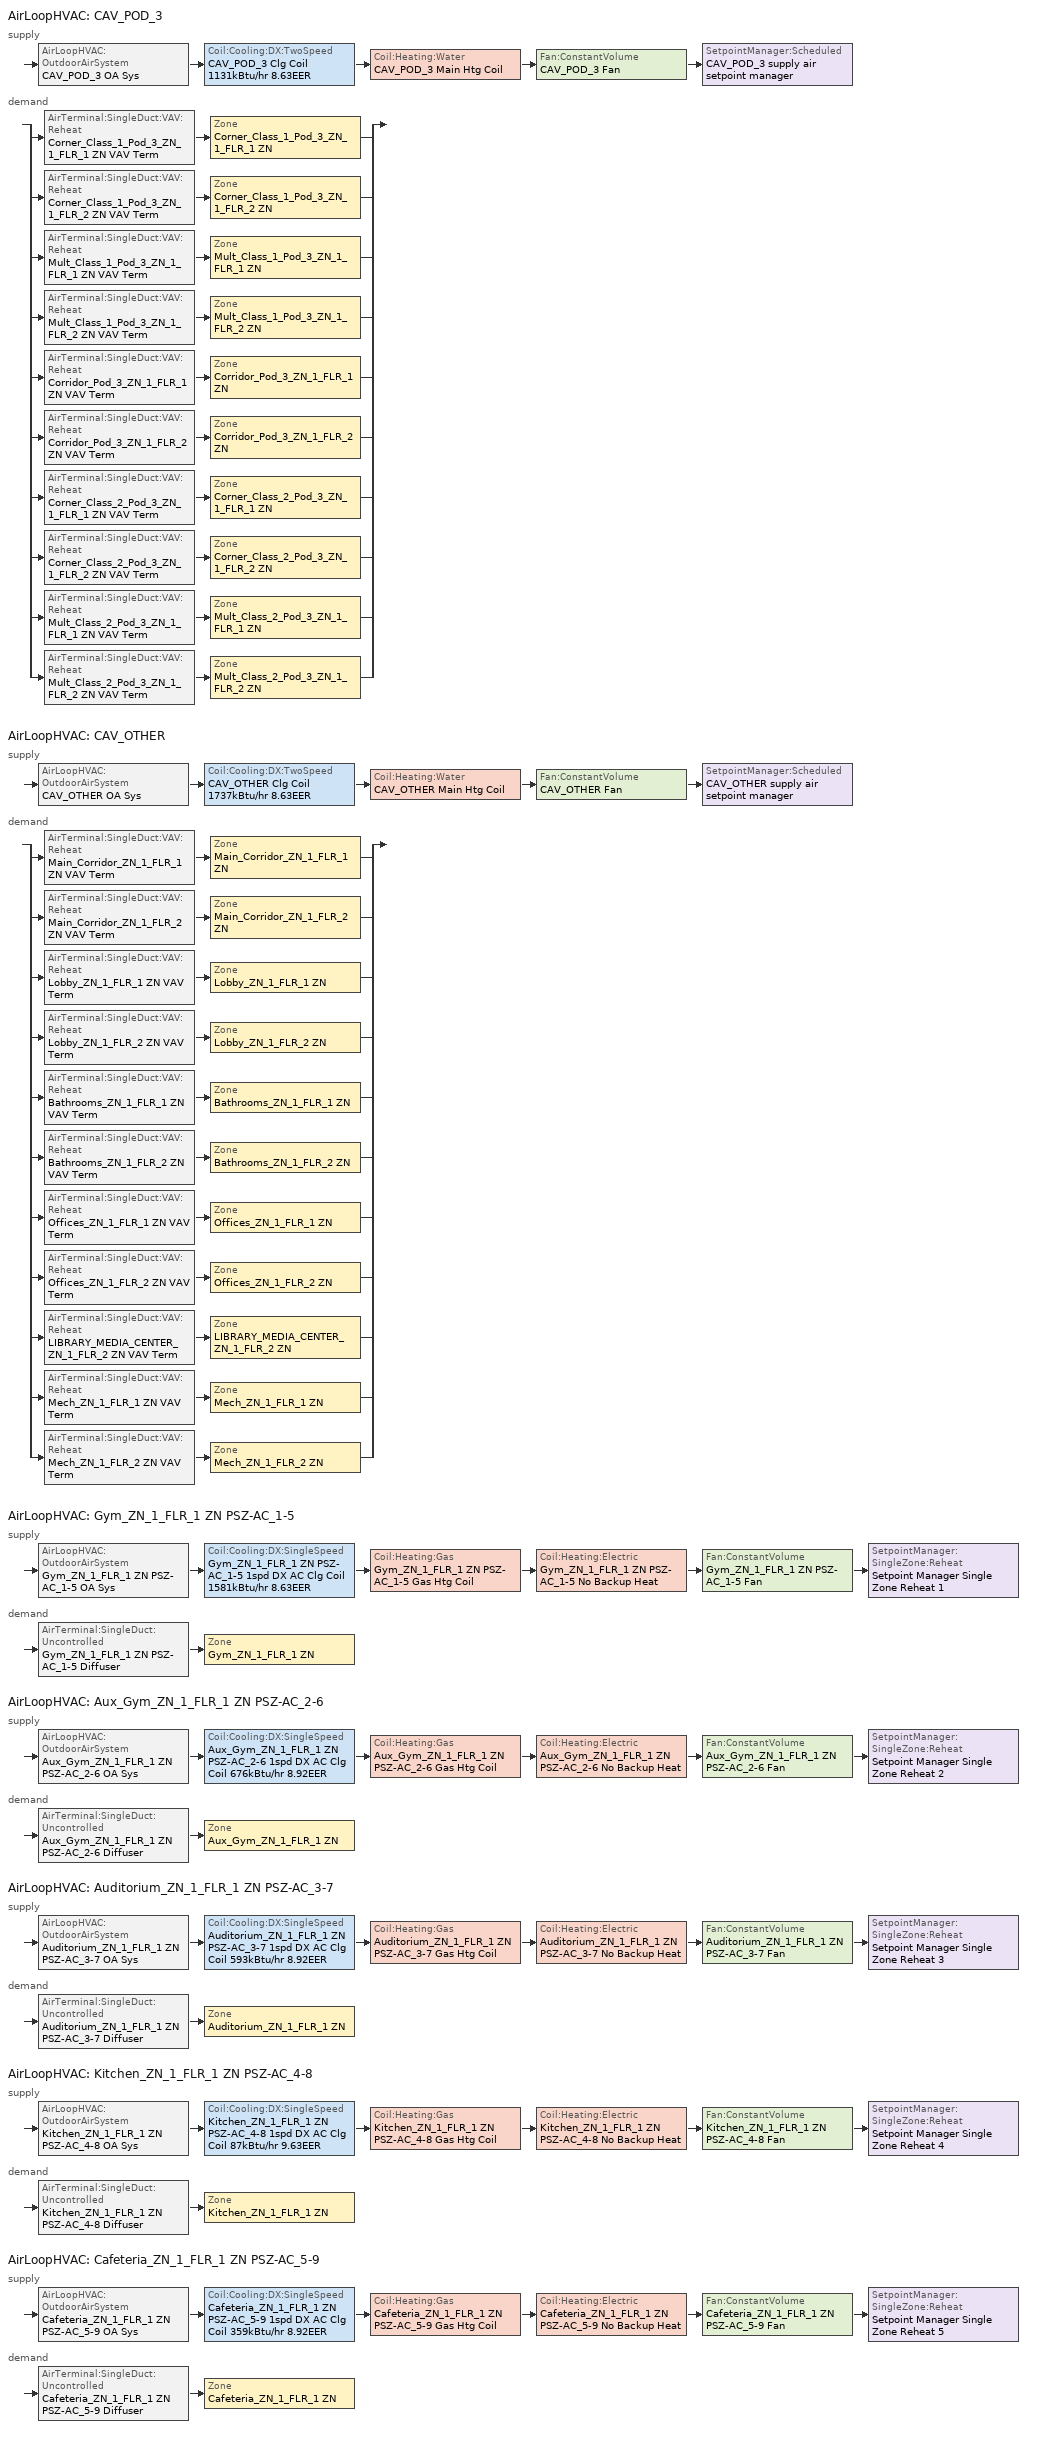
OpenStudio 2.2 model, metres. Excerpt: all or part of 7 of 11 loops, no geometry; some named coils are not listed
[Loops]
AirLoopHVAC 'CAV_POD_3'
 supply: AirLoopHVAC:OutdoorAirSystem 'CAV_POD_3 OA Sys' > Coil:Cooling:DX:TwoSpeed 'CAV_POD_3 Clg Coil 1131kBtu/hr 8.63EER' > Coil:Heating:Water 'CAV_POD_3 Main Htg Coil' > Fan:ConstantVolume 'CAV_POD_3 Fan' > SetpointManager:Scheduled 'CAV_POD_3 supply air setpoint manager'
 demand: split
  | AirTerminal:SingleDuct:VAV:Reheat 'Corner_Class_1_Pod_3_ZN_1_FLR_1 ZN VAV Term' > Zone 'Corner_Class_1_Pod_3_ZN_1_FLR_1 ZN'
  | AirTerminal:SingleDuct:VAV:Reheat 'Corner_Class_1_Pod_3_ZN_1_FLR_2 ZN VAV Term' > Zone 'Corner_Class_1_Pod_3_ZN_1_FLR_2 ZN'
  | AirTerminal:SingleDuct:VAV:Reheat 'Mult_Class_1_Pod_3_ZN_1_FLR_1 ZN VAV Term' > Zone 'Mult_Class_1_Pod_3_ZN_1_FLR_1 ZN'
  | AirTerminal:SingleDuct:VAV:Reheat 'Mult_Class_1_Pod_3_ZN_1_FLR_2 ZN VAV Term' > Zone 'Mult_Class_1_Pod_3_ZN_1_FLR_2 ZN'
  | AirTerminal:SingleDuct:VAV:Reheat 'Corridor_Pod_3_ZN_1_FLR_1 ZN VAV Term' > Zone 'Corridor_Pod_3_ZN_1_FLR_1 ZN'
  | AirTerminal:SingleDuct:VAV:Reheat 'Corridor_Pod_3_ZN_1_FLR_2 ZN VAV Term' > Zone 'Corridor_Pod_3_ZN_1_FLR_2 ZN'
  | AirTerminal:SingleDuct:VAV:Reheat 'Corner_Class_2_Pod_3_ZN_1_FLR_1 ZN VAV Term' > Zone 'Corner_Class_2_Pod_3_ZN_1_FLR_1 ZN'
  | AirTerminal:SingleDuct:VAV:Reheat 'Corner_Class_2_Pod_3_ZN_1_FLR_2 ZN VAV Term' > Zone 'Corner_Class_2_Pod_3_ZN_1_FLR_2 ZN'
  | AirTerminal:SingleDuct:VAV:Reheat 'Mult_Class_2_Pod_3_ZN_1_FLR_1 ZN VAV Term' > Zone 'Mult_Class_2_Pod_3_ZN_1_FLR_1 ZN'
  | AirTerminal:SingleDuct:VAV:Reheat 'Mult_Class_2_Pod_3_ZN_1_FLR_2 ZN VAV Term' > Zone 'Mult_Class_2_Pod_3_ZN_1_FLR_2 ZN'
AirLoopHVAC 'CAV_OTHER'
 supply: AirLoopHVAC:OutdoorAirSystem 'CAV_OTHER OA Sys' > Coil:Cooling:DX:TwoSpeed 'CAV_OTHER Clg Coil 1737kBtu/hr 8.63EER' > Coil:Heating:Water 'CAV_OTHER Main Htg Coil' > Fan:ConstantVolume 'CAV_OTHER Fan' > SetpointManager:Scheduled 'CAV_OTHER supply air setpoint manager'
 demand: split
  | AirTerminal:SingleDuct:VAV:Reheat 'Main_Corridor_ZN_1_FLR_1 ZN VAV Term' > Zone 'Main_Corridor_ZN_1_FLR_1 ZN'
  | AirTerminal:SingleDuct:VAV:Reheat 'Main_Corridor_ZN_1_FLR_2 ZN VAV Term' > Zone 'Main_Corridor_ZN_1_FLR_2 ZN'
  | AirTerminal:SingleDuct:VAV:Reheat 'Lobby_ZN_1_FLR_1 ZN VAV Term' > Zone 'Lobby_ZN_1_FLR_1 ZN'
  | AirTerminal:SingleDuct:VAV:Reheat 'Lobby_ZN_1_FLR_2 ZN VAV Term' > Zone 'Lobby_ZN_1_FLR_2 ZN'
  | AirTerminal:SingleDuct:VAV:Reheat 'Bathrooms_ZN_1_FLR_1 ZN VAV Term' > Zone 'Bathrooms_ZN_1_FLR_1 ZN'
  | AirTerminal:SingleDuct:VAV:Reheat 'Bathrooms_ZN_1_FLR_2 ZN VAV Term' > Zone 'Bathrooms_ZN_1_FLR_2 ZN'
  | AirTerminal:SingleDuct:VAV:Reheat 'Offices_ZN_1_FLR_1 ZN VAV Term' > Zone 'Offices_ZN_1_FLR_1 ZN'
  | AirTerminal:SingleDuct:VAV:Reheat 'Offices_ZN_1_FLR_2 ZN VAV Term' > Zone 'Offices_ZN_1_FLR_2 ZN'
  | AirTerminal:SingleDuct:VAV:Reheat 'LIBRARY_MEDIA_CENTER_ZN_1_FLR_2 ZN VAV Term' > Zone 'LIBRARY_MEDIA_CENTER_ZN_1_FLR_2 ZN'
  | AirTerminal:SingleDuct:VAV:Reheat 'Mech_ZN_1_FLR_1 ZN VAV Term' > Zone 'Mech_ZN_1_FLR_1 ZN'
  | AirTerminal:SingleDuct:VAV:Reheat 'Mech_ZN_1_FLR_2 ZN VAV Term' > Zone 'Mech_ZN_1_FLR_2 ZN'
AirLoopHVAC 'Gym_ZN_1_FLR_1 ZN PSZ-AC_1-5'
 supply: AirLoopHVAC:OutdoorAirSystem 'Gym_ZN_1_FLR_1 ZN PSZ-AC_1-5 OA Sys' > Coil:Cooling:DX:SingleSpeed 'Gym_ZN_1_FLR_1 ZN PSZ-AC_1-5 1spd DX AC Clg Coil 1581kBtu/hr 8.63EER' > Coil:Heating:Gas 'Gym_ZN_1_FLR_1 ZN PSZ-AC_1-5 Gas Htg Coil' > Coil:Heating:Electric 'Gym_ZN_1_FLR_1 ZN PSZ-AC_1-5 No Backup Heat' > Fan:ConstantVolume 'Gym_ZN_1_FLR_1 ZN PSZ-AC_1-5 Fan' > SetpointManager:SingleZone:Reheat 'Setpoint Manager Single Zone Reheat 1'
 demand: AirTerminal:SingleDuct:Uncontrolled 'Gym_ZN_1_FLR_1 ZN PSZ-AC_1-5 Diffuser' > Zone 'Gym_ZN_1_FLR_1 ZN'
AirLoopHVAC 'Aux_Gym_ZN_1_FLR_1 ZN PSZ-AC_2-6'
 supply: AirLoopHVAC:OutdoorAirSystem 'Aux_Gym_ZN_1_FLR_1 ZN PSZ-AC_2-6 OA Sys' > Coil:Cooling:DX:SingleSpeed 'Aux_Gym_ZN_1_FLR_1 ZN PSZ-AC_2-6 1spd DX AC Clg Coil 676kBtu/hr 8.92EER' > Coil:Heating:Gas 'Aux_Gym_ZN_1_FLR_1 ZN PSZ-AC_2-6 Gas Htg Coil' > Coil:Heating:Electric 'Aux_Gym_ZN_1_FLR_1 ZN PSZ-AC_2-6 No Backup Heat' > Fan:ConstantVolume 'Aux_Gym_ZN_1_FLR_1 ZN PSZ-AC_2-6 Fan' > SetpointManager:SingleZone:Reheat 'Setpoint Manager Single Zone Reheat 2'
 demand: AirTerminal:SingleDuct:Uncontrolled 'Aux_Gym_ZN_1_FLR_1 ZN PSZ-AC_2-6 Diffuser' > Zone 'Aux_Gym_ZN_1_FLR_1 ZN'
AirLoopHVAC 'Auditorium_ZN_1_FLR_1 ZN PSZ-AC_3-7'
 supply: AirLoopHVAC:OutdoorAirSystem 'Auditorium_ZN_1_FLR_1 ZN PSZ-AC_3-7 OA Sys' > Coil:Cooling:DX:SingleSpeed 'Auditorium_ZN_1_FLR_1 ZN PSZ-AC_3-7 1spd DX AC Clg Coil 593kBtu/hr 8.92EER' > Coil:Heating:Gas 'Auditorium_ZN_1_FLR_1 ZN PSZ-AC_3-7 Gas Htg Coil' > Coil:Heating:Electric 'Auditorium_ZN_1_FLR_1 ZN PSZ-AC_3-7 No Backup Heat' > Fan:ConstantVolume 'Auditorium_ZN_1_FLR_1 ZN PSZ-AC_3-7 Fan' > SetpointManager:SingleZone:Reheat 'Setpoint Manager Single Zone Reheat 3'
 demand: AirTerminal:SingleDuct:Uncontrolled 'Auditorium_ZN_1_FLR_1 ZN PSZ-AC_3-7 Diffuser' > Zone 'Auditorium_ZN_1_FLR_1 ZN'
AirLoopHVAC 'Kitchen_ZN_1_FLR_1 ZN PSZ-AC_4-8'
 supply: AirLoopHVAC:OutdoorAirSystem 'Kitchen_ZN_1_FLR_1 ZN PSZ-AC_4-8 OA Sys' > Coil:Cooling:DX:SingleSpeed 'Kitchen_ZN_1_FLR_1 ZN PSZ-AC_4-8 1spd DX AC Clg Coil 87kBtu/hr 9.63EER' > Coil:Heating:Gas 'Kitchen_ZN_1_FLR_1 ZN PSZ-AC_4-8 Gas Htg Coil' > Coil:Heating:Electric 'Kitchen_ZN_1_FLR_1 ZN PSZ-AC_4-8 No Backup Heat' > Fan:ConstantVolume 'Kitchen_ZN_1_FLR_1 ZN PSZ-AC_4-8 Fan' > SetpointManager:SingleZone:Reheat 'Setpoint Manager Single Zone Reheat 4'
 demand: AirTerminal:SingleDuct:Uncontrolled 'Kitchen_ZN_1_FLR_1 ZN PSZ-AC_4-8 Diffuser' > Zone 'Kitchen_ZN_1_FLR_1 ZN'
AirLoopHVAC 'Cafeteria_ZN_1_FLR_1 ZN PSZ-AC_5-9'
 supply: AirLoopHVAC:OutdoorAirSystem 'Cafeteria_ZN_1_FLR_1 ZN PSZ-AC_5-9 OA Sys' > Coil:Cooling:DX:SingleSpeed 'Cafeteria_ZN_1_FLR_1 ZN PSZ-AC_5-9 1spd DX AC Clg Coil 359kBtu/hr 8.92EER' > Coil:Heating:Gas 'Cafeteria_ZN_1_FLR_1 ZN PSZ-AC_5-9 Gas Htg Coil' > Coil:Heating:Electric 'Cafeteria_ZN_1_FLR_1 ZN PSZ-AC_5-9 No Backup Heat' > Fan:ConstantVolume 'Cafeteria_ZN_1_FLR_1 ZN PSZ-AC_5-9 Fan' > SetpointManager:SingleZone:Reheat 'Setpoint Manager Single Zone Reheat 5'
 demand: AirTerminal:SingleDuct:Uncontrolled 'Cafeteria_ZN_1_FLR_1 ZN PSZ-AC_5-9 Diffuser' > Zone 'Cafeteria_ZN_1_FLR_1 ZN'
[Sizing:Zone] Zone Cooling Design Supply Air Temperature Input Method=SupplyAirTemperature; Zone Cooling Design Supply Air Temperature {C}=12.8; Zone Cooling Design Supply Air Temperature Difference {deltaC}=11.11; Zone Heating Design Supply Air Temperature Input Method=SupplyAirTemperature; Zone Heating Design Supply Air Temperature Difference {deltaC}=11.11; Zone Cooling Design Supply Air Humidity Ratio {kg-H2O/kg-air}=0.0085; Zone Heating Design Supply Air Humidity Ratio {kg-H2O/kg-air}=0.008; Cooling Design Air Flow Method=DesignDay; Heating Design Air Flow Method=DesignDay; Account for Dedicated Outdoor Air System=No; Dedicated Outdoor Air System Control Strategy=NeutralSupplyAir; Dedicated Outdoor Air Low Setpoint Temperature for Design {C}=autosize; Dedicated Outdoor Air High Setpoint Temperature for Design {C}=autosize
Name | Zone Heating Design Supply Air Temperature {C}
Auditorium_ZN_1_FLR_1 ZN; Aux_Gym_ZN_1_FLR_1 ZN; Cafeteria_ZN_1_FLR_1 ZN; Gym_ZN_1_FLR_1 ZN; Kitchen_ZN_1_FLR_1 ZN | 40
Bathrooms_ZN_1_FLR_1 ZN; Bathrooms_ZN_1_FLR_2 ZN; Corner_Class_1_Pod_3_ZN_1_FLR_1 ZN; Corner_Class_1_Pod_3_ZN_1_FLR_2 ZN; Corner_Class_2_Pod_3_ZN_1_FLR_1 ZN; Corner_Class_2_Pod_3_ZN_1_FLR_2 ZN; Corridor_Pod_3_ZN_1_FLR_1 ZN; Corridor_Pod_3_ZN_1_FLR_2 ZN; LIBRARY_MEDIA_CENTER_ZN_1_FLR_2 ZN; Lobby_ZN_1_FLR_1 ZN; Lobby_ZN_1_FLR_2 ZN; Main_Corridor_ZN_1_FLR_1 ZN; Main_Corridor_ZN_1_FLR_2 ZN; Mech_ZN_1_FLR_1 ZN; Mech_ZN_1_FLR_2 ZN; Mult_Class_1_Pod_3_ZN_1_FLR_1 ZN; Mult_Class_1_Pod_3_ZN_1_FLR_2 ZN; Mult_Class_2_Pod_3_ZN_1_FLR_1 ZN; Mult_Class_2_Pod_3_ZN_1_FLR_2 ZN; Offices_ZN_1_FLR_1 ZN; Offices_ZN_1_FLR_2 ZN | 50
[Zone equipment]
Auditorium_ZN_1_FLR_1 ZN: Auditorium_ZN_1_FLR_1 ZN PSZ-AC_3-7 Diffuser
Aux_Gym_ZN_1_FLR_1 ZN: Aux_Gym_ZN_1_FLR_1 ZN PSZ-AC_2-6 Diffuser
Bathrooms_ZN_1_FLR_1 ZN: Bathrooms_ZN_1_FLR_1 ZN VAV Term, Bathrooms_ZN_1_FLR_1 ZN Exhaust Fan
Bathrooms_ZN_1_FLR_2 ZN: Bathrooms_ZN_1_FLR_2 ZN VAV Term, Bathrooms_ZN_1_FLR_2 ZN Exhaust Fan
Cafeteria_ZN_1_FLR_1 ZN: Cafeteria_ZN_1_FLR_1 ZN PSZ-AC_5-9 Diffuser
Corner_Class_1_Pod_3_ZN_1_FLR_1 ZN: Corner_Class_1_Pod_3_ZN_1_FLR_1 ZN VAV Term
Corner_Class_1_Pod_3_ZN_1_FLR_2 ZN: Corner_Class_1_Pod_3_ZN_1_FLR_2 ZN VAV Term
Corner_Class_2_Pod_3_ZN_1_FLR_1 ZN: Corner_Class_2_Pod_3_ZN_1_FLR_1 ZN VAV Term
Corner_Class_2_Pod_3_ZN_1_FLR_2 ZN: Corner_Class_2_Pod_3_ZN_1_FLR_2 ZN VAV Term
Corridor_Pod_3_ZN_1_FLR_1 ZN: Corridor_Pod_3_ZN_1_FLR_1 ZN VAV Term
Corridor_Pod_3_ZN_1_FLR_2 ZN: Corridor_Pod_3_ZN_1_FLR_2 ZN VAV Term
Gym_ZN_1_FLR_1 ZN: Gym_ZN_1_FLR_1 ZN PSZ-AC_1-5 Diffuser
Kitchen_ZN_1_FLR_1 ZN: Kitchen_ZN_1_FLR_1 ZN PSZ-AC_4-8 Diffuser, Kitchen_ZN_1_FLR_1 ZN Exhaust Fan
LIBRARY_MEDIA_CENTER_ZN_1_FLR_2 ZN: LIBRARY_MEDIA_CENTER_ZN_1_FLR_2 ZN VAV Term
Lobby_ZN_1_FLR_1 ZN: Lobby_ZN_1_FLR_1 ZN VAV Term
Lobby_ZN_1_FLR_2 ZN: Lobby_ZN_1_FLR_2 ZN VAV Term
Main_Corridor_ZN_1_FLR_1 ZN: Main_Corridor_ZN_1_FLR_1 ZN VAV Term
Main_Corridor_ZN_1_FLR_2 ZN: Main_Corridor_ZN_1_FLR_2 ZN VAV Term
Mech_ZN_1_FLR_1 ZN: Mech_ZN_1_FLR_1 ZN VAV Term
Mech_ZN_1_FLR_2 ZN: Mech_ZN_1_FLR_2 ZN VAV Term
Mult_Class_1_Pod_3_ZN_1_FLR_1 ZN: Mult_Class_1_Pod_3_ZN_1_FLR_1 ZN VAV Term
Mult_Class_1_Pod_3_ZN_1_FLR_2 ZN: Mult_Class_1_Pod_3_ZN_1_FLR_2 ZN VAV Term
Mult_Class_2_Pod_3_ZN_1_FLR_1 ZN: Mult_Class_2_Pod_3_ZN_1_FLR_1 ZN VAV Term
Mult_Class_2_Pod_3_ZN_1_FLR_2 ZN: Mult_Class_2_Pod_3_ZN_1_FLR_2 ZN VAV Term
Offices_ZN_1_FLR_1 ZN: Offices_ZN_1_FLR_1 ZN VAV Term
Offices_ZN_1_FLR_2 ZN: Offices_ZN_1_FLR_2 ZN VAV Term
[SetpointManager:Scheduled] Control Variable=Temperature
Name | Schedule
CAV_POD_3 supply air setpoint manager | Supply Air Temp - 55.04F 2
CAV_OTHER supply air setpoint manager | Supply Air Temp - 55.04F 3
[AirLoopHVAC] Design Supply Air Flow Rate {m3/s}=AutoSize
Name | Availability Schedule | Availability Manager
CAV_POD_3 | SecondarySchool VAV Operation | Availability Manager Night Cycle 3
CAV_OTHER | SecondarySchool VAV Operation | Availability Manager Night Cycle 4
Gym_ZN_1_FLR_1 ZN PSZ-AC_1-5 | SecondarySchool PSZ-AC Operation | Availability Manager Night Cycle 5
Aux_Gym_ZN_1_FLR_1 ZN PSZ-AC_2-6 | SecondarySchool PSZ-AC Operation | Availability Manager Night Cycle 6
Auditorium_ZN_1_FLR_1 ZN PSZ-AC_3-7 | SecondarySchool PSZ-AC Operation | Availability Manager Night Cycle 7
Kitchen_ZN_1_FLR_1 ZN PSZ-AC_4-8 | SecondarySchool PSZ-AC Operation | Availability Manager Night Cycle 8
Cafeteria_ZN_1_FLR_1 ZN PSZ-AC_5-9 | SecondarySchool PSZ-AC Operation | Availability Manager Night Cycle 9
[Sizing:System] Type of Load to Size On=Sensible; Design Outdoor Air Flow Rate {m3/s}=Autosize; Minimum System Air Flow Ratio=1; Preheat Design Temperature {C}=7; Preheat Design Humidity Ratio {kg-H2O/kg-Air}=0.008; Precool Design Temperature {C}=12.8; Precool Design Humidity Ratio {kg-H2O/kg-Air}=0.008; Central Cooling Design Supply Air Temperature {C}=12.8; Sizing Option=Coincident; 100% Outdoor Air in Cooling=No; 100% Outdoor Air in Heating=No; Central Cooling Design Supply Air Humidity Ratio {kg-H2O/kg-Air}=0.0085; Central Heating Design Supply Air Humidity Ratio {kg-H2O/kg-Air}=0.008; Cooling Design Air Flow Method=DesignDay; Cooling Design Air Flow Rate {m3/s}=0; Heating Design Air Flow Method=DesignDay; Heating Design Air Flow Rate {m3/s}=0; System Outdoor Air Method=ZoneSum; Zone Maximum Outdoor Air Fraction=1; Cooling Supply Air Flow Rate Per Floor Area {m3/s-m2}=0.00996765; Cooling Fraction of Autosized Cooling Supply Air Flow Rate=1; Cooling Supply Air Flow Rate Per Unit Cooling Capacity {m3/s-W}=3.94755e-05; Heating Supply Air Flow Rate Per Floor Area {m3/s-m2}=0.00996765; Heating Fraction of Autosized Heating Supply Air Flow Rate=1; Heating Fraction of Autosized Cooling Supply Air Flow Rate=1; Heating Supply Air Flow Rate Per Unit Heating Capacity {m3/s-W}=3.15882e-05; Cooling Design Capacity Method=CoolingDesignCapacity; Cooling Design Capacity {W}=autosize; Cooling Design Capacity Per Floor Area {W/m2}=234.7; Fraction of Autosized Cooling Design Capacity=1; Heating Design Capacity Method=HeatingDesignCapacity; Heating Design Capacity {W}=autosize; Heating Design Capacity Per Floor Area {W/m2}=157; Fraction of Autosized Heating Design Capacity=1; Central Cooling Capacity Control Method=OnOff
Name | Central Heating Design Supply Air Temperature {C}
CAV_POD_3; CAV_OTHER | 16.7
Gym_ZN_1_FLR_1 ZN PSZ-AC_1-5; Aux_Gym_ZN_1_FLR_1 ZN PSZ-AC_2-6; Auditorium_ZN_1_FLR_1 ZN PSZ-AC_3-7; Kitchen_ZN_1_FLR_1 ZN PSZ-AC_4-8; Cafeteria_ZN_1_FLR_1 ZN PSZ-AC_5-9 | 40
[Fan:ConstantVolume] Maximum Flow Rate {m3/s}=AutoSize
Name | Availability Schedule | Fan Efficiency | Pressure Rise {Pa} | Motor Efficiency
CAV_POD_3 Fan | Always On Discrete | 0.6006 | 1018.77 | 0.924
CAV_OTHER Fan | Always On Discrete | 0.6045 | 1018.77 | 0.93
Gym_ZN_1_FLR_1 ZN PSZ-AC_1-5 Fan | SecondarySchool PSZ-AC Operation | 0.6045 | 1018.77 | 0.93
Aux_Gym_ZN_1_FLR_1 ZN PSZ-AC_2-6 Fan; Auditorium_ZN_1_FLR_1 ZN PSZ-AC_3-7 Fan | SecondarySchool PSZ-AC Operation | 0.5915 | 1110.94 | 0.91
Kitchen_ZN_1_FLR_1 ZN PSZ-AC_4-8 Fan | SecondarySchool PSZ-AC Operation | 0.546 | 622.722 | 0.84
Cafeteria_ZN_1_FLR_1 ZN PSZ-AC_5-9 Fan | SecondarySchool PSZ-AC Operation | 0.58175 | 1110.94 | 0.895
[Coil:Cooling:DX:TwoSpeed] Availability Schedule=Always On Discrete; Rated High Speed Total Cooling Capacity {W}=Autosize; Rated High Speed Sensible Heat Ratio=Autosize; Rated High Speed Air Flow Rate {m3/s}=Autosize; Rated Low Speed Total Cooling Capacity {W}=Autosize; Rated Low Speed Sensible Heat Ratio=0.69; Condenser Type=AirCooled; High Speed Evaporative Condenser Effectiveness=0; High Speed Evaporative Condenser Air Flow Rate {m3/s}=Autosize; High Speed Evaporative Condenser Pump Rated Power Consumption {W}=Autosize; Low Speed Evaporative Condenser Effectiveness=0; Low Speed Evaporative Condenser Air Flow Rate {m3/s}=Autosize; Low Speed Evaporative Condenser Pump Rated Power Consumption {W}=Autosize; Basin Heater Capacity {W/K}=10; Basin Heater Setpoint Temperature {C}=2
Name | Rated High Speed COP {W/W} | Total Cooling Capacity Function of Temperature Curve | Total Cooling Capacity Function of Flow Fraction Curve | Energy Input Ratio Function of Temperature Curve | Energy Input Ratio Function of Flow Fraction Curve | Part Load Fraction Correlation Curve | Rated Low Speed COP {W/W} | Low Speed Total Cooling Capacity Function of Temperature Curve | Low Speed Energy Input Ratio Function of Temperature Curve
CAV_POD_3 Clg Coil 1131kBtu/hr 8.63EER | 3.68239 | DOE Ref DX Clg Coil Cool-Cap-fT 6 | DOE Ref DX Clg Coil Cool-CAP-fFlow 3 | DOE Ref DX Clg Coil Cool-EIR-fT 6 | DOE Ref DX Clg Coil Cool-EIR-fFlow 3 | DOE Ref DX Clg Coil Cool-PLF-fPLR 3 | 3.68239 | DOE Ref DX Clg Coil Cool-Cap-fT 7 | DOE Ref DX Clg Coil Cool-EIR-fT 7
CAV_OTHER Clg Coil 1737kBtu/hr 8.63EER | 4.09196 | DOE Ref DX Clg Coil Cool-Cap-fT | DOE Ref DX Clg Coil Cool-CAP-fFlow | DOE Ref DX Clg Coil Cool-EIR-fT | DOE Ref DX Clg Coil Cool-EIR-fFlow | DOE Ref DX Clg Coil Cool-PLF-fPLR | 4.09196 | DOE Ref DX Clg Coil Cool-Cap-fT 1 | DOE Ref DX Clg Coil Cool-EIR-fT 1
[Controller:OutdoorAir] Maximum Outdoor Air Flow Rate {m3/s}=Autosize; Economizer Control Type=NoEconomizer; Economizer Control Action Type=ModulateFlow; Economizer Maximum Limit Dry-Bulb Temperature {C}=28; Economizer Maximum Limit Enthalpy {J/kg}=64000; Economizer Minimum Limit Dry-Bulb Temperature {C}=-100; Lockout Type=LockoutWithCompressor; Minimum Limit Type=FixedMinimum; Minimum Outdoor Air Schedule=Always On Discrete; High Humidity Control=No; Heat Recovery Bypass Control Type=BypassWhenWithinEconomizerLimits
Name | Minimum Outdoor Air Flow Rate {m3/s} | Minimum Fraction of Outdoor Air Schedule | Controller Mechanical Ventilation
CAV_POD_3 OA Controller | autosize | SecondarySchool VAV OA Damper | CAV_POD_3 Vent Controller
CAV_OTHER OA Controller | autosize | SecondarySchool VAV OA Damper | CAV_OTHER Vent Controller
Gym_ZN_1_FLR_1 ZN PSZ-AC_1-5 OA Sys Controller | 0 |  | Controller Mechanical Ventilation 1
Aux_Gym_ZN_1_FLR_1 ZN PSZ-AC_2-6 OA Sys Controller | 0 |  | Controller Mechanical Ventilation 2
Auditorium_ZN_1_FLR_1 ZN PSZ-AC_3-7 OA Sys Controller | 0 |  | Controller Mechanical Ventilation 3
Kitchen_ZN_1_FLR_1 ZN PSZ-AC_4-8 OA Sys Controller | 0 |  | Controller Mechanical Ventilation 4
Cafeteria_ZN_1_FLR_1 ZN PSZ-AC_5-9 OA Sys Controller | 0 |  | Controller Mechanical Ventilation 5
[Controller:MechanicalVentilation] Availability Schedule=Always On Discrete; System Outdoor Air Method=ZoneSum
CAV_POD_3 Vent Controller; CAV_OTHER Vent Controller; Controller Mechanical Ventilation 1; Controller Mechanical Ventilation 2; Controller Mechanical Ventilation 3; Controller Mechanical Ventilation 4; Controller Mechanical Ventilation 5
[AirLoopHVAC:OutdoorAirSystem]
Name | Controller
CAV_POD_3 OA Sys | CAV_POD_3 OA Controller
CAV_OTHER OA Sys | CAV_OTHER OA Controller
Gym_ZN_1_FLR_1 ZN PSZ-AC_1-5 OA Sys | Gym_ZN_1_FLR_1 ZN PSZ-AC_1-5 OA Sys Controller
Aux_Gym_ZN_1_FLR_1 ZN PSZ-AC_2-6 OA Sys | Aux_Gym_ZN_1_FLR_1 ZN PSZ-AC_2-6 OA Sys Controller
Auditorium_ZN_1_FLR_1 ZN PSZ-AC_3-7 OA Sys | Auditorium_ZN_1_FLR_1 ZN PSZ-AC_3-7 OA Sys Controller
Kitchen_ZN_1_FLR_1 ZN PSZ-AC_4-8 OA Sys | Kitchen_ZN_1_FLR_1 ZN PSZ-AC_4-8 OA Sys Controller
Cafeteria_ZN_1_FLR_1 ZN PSZ-AC_5-9 OA Sys | Cafeteria_ZN_1_FLR_1 ZN PSZ-AC_5-9 OA Sys Controller
[AvailabilityManager:NightCycle] Control Type=CycleOnAny; Thermostat Tolerance {deltaC}=1; Cycling Run Time {s}=3600
Availability Manager Night Cycle 3; Availability Manager Night Cycle 4; Availability Manager Night Cycle 5; Availability Manager Night Cycle 6; Availability Manager Night Cycle 7; Availability Manager Night Cycle 8; Availability Manager Night Cycle 9
[AirTerminal:SingleDuct:VAV:Reheat] Availability Schedule=Always On Discrete; Maximum Air Flow Rate {m3/s}=AutoSize; Zone Minimum Air Flow Input Method=Constant; Constant Minimum Air Flow Fraction=0.3; Fixed Minimum Air Flow Rate {m3/s}=0; Maximum Hot Water or Steam Flow Rate {m3/s}=AutoSize; Minimum Hot Water or Steam Flow Rate {m3/s}=0; Convergence Tolerance=0.001; Damper Heating Action=Normal; Maximum Flow per Zone Floor Area During Reheat {m3/s-m2}=0; Maximum Flow Fraction During Reheat=0.5; Maximum Reheat Air Temperature {C}=50; Control For Outdoor Air=No
Name | Reheat Coil
Corner_Class_1_Pod_3_ZN_1_FLR_1 ZN VAV Term | Corner_Class_1_Pod_3_ZN_1_FLR_1 ZN Rht Coil
Corner_Class_1_Pod_3_ZN_1_FLR_2 ZN VAV Term | Corner_Class_1_Pod_3_ZN_1_FLR_2 ZN Rht Coil
Mult_Class_1_Pod_3_ZN_1_FLR_1 ZN VAV Term | Mult_Class_1_Pod_3_ZN_1_FLR_1 ZN Rht Coil
Mult_Class_1_Pod_3_ZN_1_FLR_2 ZN VAV Term | Mult_Class_1_Pod_3_ZN_1_FLR_2 ZN Rht Coil
Corridor_Pod_3_ZN_1_FLR_1 ZN VAV Term | Corridor_Pod_3_ZN_1_FLR_1 ZN Rht Coil
Corridor_Pod_3_ZN_1_FLR_2 ZN VAV Term | Corridor_Pod_3_ZN_1_FLR_2 ZN Rht Coil
Corner_Class_2_Pod_3_ZN_1_FLR_1 ZN VAV Term | Corner_Class_2_Pod_3_ZN_1_FLR_1 ZN Rht Coil
Corner_Class_2_Pod_3_ZN_1_FLR_2 ZN VAV Term | Corner_Class_2_Pod_3_ZN_1_FLR_2 ZN Rht Coil
Mult_Class_2_Pod_3_ZN_1_FLR_1 ZN VAV Term | Mult_Class_2_Pod_3_ZN_1_FLR_1 ZN Rht Coil
Mult_Class_2_Pod_3_ZN_1_FLR_2 ZN VAV Term | Mult_Class_2_Pod_3_ZN_1_FLR_2 ZN Rht Coil
Main_Corridor_ZN_1_FLR_1 ZN VAV Term | Main_Corridor_ZN_1_FLR_1 ZN Rht Coil
Main_Corridor_ZN_1_FLR_2 ZN VAV Term | Main_Corridor_ZN_1_FLR_2 ZN Rht Coil
Lobby_ZN_1_FLR_1 ZN VAV Term | Lobby_ZN_1_FLR_1 ZN Rht Coil
Lobby_ZN_1_FLR_2 ZN VAV Term | Lobby_ZN_1_FLR_2 ZN Rht Coil
Bathrooms_ZN_1_FLR_1 ZN VAV Term | Bathrooms_ZN_1_FLR_1 ZN Rht Coil
Bathrooms_ZN_1_FLR_2 ZN VAV Term | Bathrooms_ZN_1_FLR_2 ZN Rht Coil
Offices_ZN_1_FLR_1 ZN VAV Term | Offices_ZN_1_FLR_1 ZN Rht Coil
Offices_ZN_1_FLR_2 ZN VAV Term | Offices_ZN_1_FLR_2 ZN Rht Coil
LIBRARY_MEDIA_CENTER_ZN_1_FLR_2 ZN VAV Term | LIBRARY_MEDIA_CENTER_ZN_1_FLR_2 ZN Rht Coil
Mech_ZN_1_FLR_1 ZN VAV Term | Mech_ZN_1_FLR_1 ZN Rht Coil
Mech_ZN_1_FLR_2 ZN VAV Term | Mech_ZN_1_FLR_2 ZN Rht Coil
[SetpointManager:SingleZone:Reheat] Minimum Supply Air Temperature {C}=10; Maximum Supply Air Temperature {C}=50
Name | Control Zone
Setpoint Manager Single Zone Reheat 1 | Gym_ZN_1_FLR_1 ZN
Setpoint Manager Single Zone Reheat 2 | Aux_Gym_ZN_1_FLR_1 ZN
Setpoint Manager Single Zone Reheat 3 | Auditorium_ZN_1_FLR_1 ZN
Setpoint Manager Single Zone Reheat 4 | Kitchen_ZN_1_FLR_1 ZN
Setpoint Manager Single Zone Reheat 5 | Cafeteria_ZN_1_FLR_1 ZN
[Coil:Heating:Gas] Availability Schedule=Always On Discrete; Gas Burner Efficiency=0.78; Nominal Capacity {W}=AutoSize; Parasitic Electric Load {W}=0; Parasitic Gas Load {W}=0
Gym_ZN_1_FLR_1 ZN PSZ-AC_1-5 Gas Htg Coil; Aux_Gym_ZN_1_FLR_1 ZN PSZ-AC_2-6 Gas Htg Coil; Auditorium_ZN_1_FLR_1 ZN PSZ-AC_3-7 Gas Htg Coil; Kitchen_ZN_1_FLR_1 ZN PSZ-AC_4-8 Gas Htg Coil; Cafeteria_ZN_1_FLR_1 ZN PSZ-AC_5-9 Gas Htg Coil
[Coil:Heating:Electric] Availability Schedule=Always Off Discrete; Nominal Capacity {W}=0
Gym_ZN_1_FLR_1 ZN PSZ-AC_1-5 No Backup Heat; Aux_Gym_ZN_1_FLR_1 ZN PSZ-AC_2-6 No Backup Heat; Auditorium_ZN_1_FLR_1 ZN PSZ-AC_3-7 No Backup Heat; Kitchen_ZN_1_FLR_1 ZN PSZ-AC_4-8 No Backup Heat; Cafeteria_ZN_1_FLR_1 ZN PSZ-AC_5-9 No Backup Heat
[Coil:Cooling:DX:SingleSpeed] Availability Schedule=Always On Discrete; Rated Total Cooling Capacity {W}=autosize; Rated Sensible Heat Ratio=autosize; Rated Air Flow Rate {m3/s}=autosize; Rated Evaporator Fan Power Per Volume Flow Rate {W/(m3/s)}=773.3; Condenser Type=AirCooled; Evaporative Condenser Effectiveness=0; Evaporative Condenser Air Flow Rate {m3/s}=Autosize; Evaporative Condenser Pump Rated Power Consumption {W}=Autosize; Crankcase Heater Capacity {W}=0; Maximum Outdoor Dry-Bulb Temperature for Crankcase Heater Operation {C}=0; Basin Heater Capacity {W/K}=0; Basin Heater Setpoint Temperature {C}=10
Name | Rated COP {W/W} | Total Cooling Capacity Function of Temperature Curve | Total Cooling Capacity Function of Flow Fraction Curve | Energy Input Ratio Function of Temperature Curve | Energy Input Ratio Function of Flow Fraction Curve | Part Load Fraction Correlation Curve
Gym_ZN_1_FLR_1 ZN PSZ-AC_1-5 1spd DX AC Clg Coil 1581kBtu/hr 8.63EER | 3.98662 | DOE Ref DX Clg Coil Cool-Cap-fT 11 | DOE Ref DX Clg Coil Cool-CAP-fFlow 7 | DOE Ref DX Clg Coil Cool-EIR-fT 11 | DOE Ref DX Clg Coil Cool-EIR-fFlow 7 | DOE Ref DX Clg Coil Cool-PLF-fPLR 7
Aux_Gym_ZN_1_FLR_1 ZN PSZ-AC_2-6 1spd DX AC Clg Coil 676kBtu/hr 8.92EER | 3.4876 | DOE Ref DX Clg Coil Cool-Cap-fT 9 | DOE Ref DX Clg Coil Cool-CAP-fFlow 5 | DOE Ref DX Clg Coil Cool-EIR-fT 9 | DOE Ref DX Clg Coil Cool-EIR-fFlow 5 | DOE Ref DX Clg Coil Cool-PLF-fPLR 5
Auditorium_ZN_1_FLR_1 ZN PSZ-AC_3-7 1spd DX AC Clg Coil 593kBtu/hr 8.92EER | 3.42957 | DOE Ref DX Clg Coil Cool-Cap-fT 8 | DOE Ref DX Clg Coil Cool-CAP-fFlow 4 | DOE Ref DX Clg Coil Cool-EIR-fT 8 | DOE Ref DX Clg Coil Cool-EIR-fFlow 4 | DOE Ref DX Clg Coil Cool-PLF-fPLR 4
Kitchen_ZN_1_FLR_1 ZN PSZ-AC_4-8 1spd DX AC Clg Coil 87kBtu/hr 9.63EER | 3.32045 | DOE Ref DX Clg Coil Cool-Cap-fT 12 | DOE Ref DX Clg Coil Cool-CAP-fFlow 8 | DOE Ref DX Clg Coil Cool-EIR-fT 12 | DOE Ref DX Clg Coil Cool-EIR-fFlow 8 | DOE Ref DX Clg Coil Cool-PLF-fPLR 8
Cafeteria_ZN_1_FLR_1 ZN PSZ-AC_5-9 1spd DX AC Clg Coil 359kBtu/hr 8.92EER | 3.26606 | DOE Ref DX Clg Coil Cool-Cap-fT 10 | DOE Ref DX Clg Coil Cool-CAP-fFlow 6 | DOE Ref DX Clg Coil Cool-EIR-fT 10 | DOE Ref DX Clg Coil Cool-EIR-fFlow 6 | DOE Ref DX Clg Coil Cool-PLF-fPLR 6
[AirTerminal:SingleDuct:Uncontrolled] Availability Schedule=Always On Discrete; Maximum Air Flow Rate {m3/s}=AutoSize
Gym_ZN_1_FLR_1 ZN PSZ-AC_1-5 Diffuser; Aux_Gym_ZN_1_FLR_1 ZN PSZ-AC_2-6 Diffuser; Auditorium_ZN_1_FLR_1 ZN PSZ-AC_3-7 Diffuser; Kitchen_ZN_1_FLR_1 ZN PSZ-AC_4-8 Diffuser; Cafeteria_ZN_1_FLR_1 ZN PSZ-AC_5-9 Diffuser
[Fan:ZoneExhaust] Fan Efficiency=0.0660786; Pressure Rise {Pa}=124.544; System Availability Manager Coupling Mode=Decoupled
Name | Availability Schedule | Maximum Flow Rate {m3/s} | Flow Fraction Schedule | Balanced Exhaust Fraction Schedule
Kitchen_ZN_1_FLR_1 ZN Exhaust Fan | SchoolSecondary Kitchen_Exhaust_SCH | 2.54852 | SchoolSecondary Kitchen_Exhaust_SCH_DCV | SchoolSecondary Kitchen Exhaust Fan Balanced Exhaust Fraction Schedule
Bathrooms_ZN_1_FLR_1 ZN Exhaust Fan; Bathrooms_ZN_1_FLR_2 ZN Exhaust Fan | SchoolSecondary Hours_of_operation | 0.283168
[Refrigeration:Case] Availability Schedule=Always On Discrete; Zone=Kitchen_ZN_1_FLR_1 ZN; Rated Ambient Temperature {C}=23.8889; Rated Ambient Relative Humidity {percent}=55; Rated Total Cooling Capacity per Unit Length {W/m}=734; Case Length {m}=7.32; Latent Case Credit Curve Type=CaseTemperatureMethod; Standard Case Lighting Power per Unit Length {W/m}=33; Case Lighting Schedule=SchoolSecondary BLDG_LIGHT_SCH; Fraction of Lighting Energy to Case=1; Anti-Sweat Heater Control Type=None; Humidity at Zero Anti-Sweat Heater Energy {percent}=0; Case Height {m}=0; Defrost Energy Correction Curve Type=None; Refrigerated Case Restocking Schedule=SchoolSecondary Kitchen_ZN_1_FLR_1_Case:1_WALKINFREEZER_WalkInStockingSched
Name | Rated Latent Heat Ratio | Rated Runtime Fraction | Case Operating Temperature {C} | Latent Case Credit Curve | Standard Case Fan Power per Unit Length {W/m} | Operating Case Fan Power per Unit Length {W/m} | Fraction of Anti-Sweat Heater Energy to Case | Case Defrost Power per Unit Length {W/m} | Case Defrost Type | Case Defrost Schedule | Case Defrost Drip-Down Schedule | Under Case HVAC Return Air Fraction | Case Credit Fraction Schedule
Kitchen_ZN_1_FLR_1 ZN Walkin Freezer | 0.1 | 0.4 | -23 | Single Shelf Horizontal Latent Energy Multiplier_Pre2004 | 68.3 | 68.3 | 0 | 410 | Electric | Refrigeration Defrost Schedule | Refrigeration Defrost DripDown Schedule | 0 | Refrigeration Case Credit Schedule
Kitchen_ZN_1_FLR_1 ZN Display Case | 0.08 | 0.85 | 2 | Multi Shelf Vertical Latent Energy Multiplier | 55 | 55 | 0.2 | 0 | OffCycle | Refrigeration Defrost Schedule 1 |  | 0.05
[Refrigeration:Condenser:AirCooled] Rated Subcooling Temperature Difference {deltaC}=0; Condenser Fan Speed Control Type=VariableSpeed; Rated Fan Power {W}=750; Minimum Fan Air Flow Ratio=0.25
Name | Rated Effective Total Heat Rejection Rate Curve
Refrigeration Condenser Air Cooled 1 | Refrigeration Condenser Air Cooled HR Curve
Refrigeration Condenser Air Cooled 2 | Refrigeration Condenser Air Cooled HR Curve 1
[Refrigeration:System] Minimum Condensing Temperature {C}=21; Refrigeration System Working Fluid Type=R404a; Suction Temperature Control Type=ConstantSuctionTemperature; Suction Piping Zone=Kitchen_ZN_1_FLR_1 ZN
Name | Refrigeration Condenser
Refrigeration System 1 | Refrigeration Condenser Air Cooled 1
Refrigeration System 2 | Refrigeration Condenser Air Cooled 2
[Schedule:Ruleset]
Name | Default Day Schedule | Summer Design Day Schedule | Winter Design Day Schedule
SecondarySchool VAV Operation | SecondarySchool VAV Operation Default | SecondarySchool VAV Operation Summer Design Day | SecondarySchool VAV Operation Winter Design Day
SecondarySchool VAV OA Damper | SecondarySchool VAV OA Damper Default | SecondarySchool VAV OA Damper Summer Design Day | SecondarySchool VAV OA Damper Winter Design Day
Supply Air Temp - 55.04F 2 | Supply Air Temp - 55.04F Default 2
Supply Air Temp - 55.04F 3 | Supply Air Temp - 55.04F Default 3
SecondarySchool PSZ-AC Operation | SecondarySchool PSZ-AC Operation Default | SecondarySchool PSZ-AC Operation Summer Design Day | SecondarySchool PSZ-AC Operation Winter Design Day
SchoolSecondary Kitchen_Exhaust_SCH | SchoolSecondary Kitchen_Exhaust_SCH Default | SchoolSecondary Kitchen_Exhaust_SCH Summer Design Day | SchoolSecondary Kitchen_Exhaust_SCH Winter Design Day
SchoolSecondary Kitchen_Exhaust_SCH_DCV | SchoolSecondary Kitchen_Exhaust_SCH_DCV Default | SchoolSecondary Kitchen_Exhaust_SCH_DCV Summer Design Day | SchoolSecondary Kitchen_Exhaust_SCH_DCV Winter Design Day
SchoolSecondary Kitchen Exhaust Fan Balanced Exhaust Fraction Schedule | SchoolSecondary Kitchen Exhaust Fan Balanced Exhaust Fraction Schedule Default | SchoolSecondary Kitchen Exhaust Fan Balanced Exhaust Fraction Schedule Summer Design Day | SchoolSecondary Kitchen Exhaust Fan Balanced Exhaust Fraction Schedule Winter Design Day
SchoolSecondary Hours_of_operation | SchoolSecondary Hours_of_operation Default | SchoolSecondary Hours_of_operation Summer Design Day | SchoolSecondary Hours_of_operation Winter Design Day
Refrigeration Defrost Schedule | Refrigeration Defrost Schedule Default
Refrigeration Defrost DripDown Schedule | Refrigeration Defrost DripDown Schedule Default
Refrigeration Case Credit Schedule | Refrigeration Case Credit Schedule Default
SchoolSecondary BLDG_LIGHT_SCH | SchoolSecondary BLDG_LIGHT_SCH Default | SchoolSecondary BLDG_LIGHT_SCH Summer Design Day | SchoolSecondary BLDG_LIGHT_SCH Winter Design Day
SchoolSecondary Kitchen_ZN_1_FLR_1_Case:1_WALKINFREEZER_WalkInStockingSched | SchoolSecondary Kitchen_ZN_1_FLR_1_Case:1_WALKINFREEZER_WalkInStockingSched Default | SchoolSecondary Kitchen_ZN_1_FLR_1_Case:1_WALKINFREEZER_WalkInStockingSched Summer Design Day | SchoolSecondary Kitchen_ZN_1_FLR_1_Case:1_WALKINFREEZER_WalkInStockingSched Winter Design Day
Refrigeration Defrost Schedule 1 | Refrigeration Defrost Schedule Default 1
[Schedule:Day]
SecondarySchool VAV Operation Default; SecondarySchool VAV Operation Summer Design Day; SecondarySchool VAV OA Damper Default; SecondarySchool VAV OA Damper Summer Design Day: 6, 0, 0, 22, 0, 1, 24, 0, 0
SecondarySchool VAV Operation Winter Design Day; SecondarySchool VAV Operation Sat|WntrDsn Day: 6, 0, 0, 18, 0, 1, 24, 0, 0
SecondarySchool VAV Operation Sun Day; SecondarySchool VAV OA Damper Winter Design Day; SecondarySchool VAV OA Damper Sat|Sun|WntrDsn Day; SecondarySchool PSZ-AC Operation Sat|Sun Day; SchoolSecondary Kitchen_Exhaust_SCH Default; SchoolSecondary Kitchen_Exhaust_SCH Wknd Day; SchoolSecondary Kitchen_Exhaust_SCH Wknd Day 1; SchoolSecondary Kitchen Exhaust Fan Balanced Exhaust Fraction Schedule Default; SchoolSecondary Kitchen Exhaust Fan Balanced Exhaust Fraction Schedule Wknd Day; SchoolSecondary Kitchen Exhaust Fan Balanced Exhaust Fraction Schedule Wknd Day 1; SchoolSecondary Hours_of_operation Default; SchoolSecondary BLDG_LIGHT_SCH Winter Design Day: 24, 0, 0
Supply Air Temp - 55.04F Default 2; Supply Air Temp - 55.04F Default 3: 24, 0, 12.8
SecondarySchool PSZ-AC Operation Default; SecondarySchool PSZ-AC Operation Summer Design Day; SecondarySchool PSZ-AC Operation Winter Design Day: 6, 0, 0, 19, 0, 1, 24, 0, 0
SchoolSecondary Kitchen_Exhaust_SCH Wkdy Day: 8, 0, 0, 17, 0, 1, 24, 0, 0
SchoolSecondary Kitchen_Exhaust_SCH Winter Design Day; SchoolSecondary Kitchen_Exhaust_SCH Summer Design Day; SchoolSecondary Kitchen_Exhaust_SCH Wkdy Day 1; SchoolSecondary Kitchen_Exhaust_SCH Wkdy Day 2: 8, 0, 0, 21, 0, 1, 24, 0, 0
SchoolSecondary Kitchen_Exhaust_SCH_DCV Default; SchoolSecondary Kitchen_Exhaust_SCH_DCV Winter Design Day; SchoolSecondary Kitchen_Exhaust_SCH_DCV Summer Design Day; SchoolSecondary BLDG_LIGHT_SCH Summer Design Day: 24, 0, 1
SchoolSecondary Kitchen Exhaust Fan Balanced Exhaust Fraction Schedule Wkdy Day: 8, 0, 0, 17, 0, 0.746296, 24, 0, 0
SchoolSecondary Kitchen Exhaust Fan Balanced Exhaust Fraction Schedule Winter Design Day; SchoolSecondary Kitchen Exhaust Fan Balanced Exhaust Fraction Schedule Summer Design Day; SchoolSecondary Kitchen Exhaust Fan Balanced Exhaust Fraction Schedule Wkdy Day 1; SchoolSecondary Kitchen Exhaust Fan Balanced Exhaust Fraction Schedule Wkdy Day 2: 8, 0, 0, 21, 0, 0.746296, 24, 0, 0
SchoolSecondary Hours_of_operation Winter Design Day; SchoolSecondary Hours_of_operation Summer Design Day; SchoolSecondary Hours_of_operation WntrDsn|SmrDsn|Wkdy Day: 7, 0, 0, 21, 0, 1, 24, 0, 0
Refrigeration Defrost Schedule Default: 11, 0, 0, 11, 20, 1, 23, 0, 0, 23, 20, 1, 24, 0, 0
Refrigeration Defrost DripDown Schedule Default: 11, 0, 0, 11, 30, 1, 23, 0, 0, 23, 30, 1, 24, 0, 0
Refrigeration Case Credit Schedule Default: 7, 0, 0.2, 21, 0, 0.4, 24, 0, 0.2
SchoolSecondary BLDG_LIGHT_SCH Default; SchoolSecondary BLDG_LIGHT_SCH Wknd Day; SchoolSecondary BLDG_LIGHT_SCH Wknd Day 1: 24, 0, 0.1773
SchoolSecondary BLDG_LIGHT_SCH Wkdy Day; SchoolSecondary BLDG_LIGHT_SCH Wkdy Day 2: 7, 0, 0.1773, 21, 0, 0.9, 24, 0, 0.1773
SchoolSecondary BLDG_LIGHT_SCH Wkdy Day 1: 8, 0, 0.1773, 20, 0, 0.5, 24, 0, 0.1773
SchoolSecondary Kitchen_ZN_1_FLR_1_Case:1_WALKINFREEZER_WalkInStockingSched Default: 4, 0, 0, 5, 0, 725, 6, 0, 417, 7, 0, 290, 24, 0, 0
SchoolSecondary Kitchen_ZN_1_FLR_1_Case:1_WALKINFREEZER_WalkInStockingSched Winter Design Day; SchoolSecondary Kitchen_ZN_1_FLR_1_Case:1_WALKINFREEZER_WalkInStockingSched Summer Design Day; SchoolSecondary Kitchen_ZN_1_FLR_1_Case:1_WALKINFREEZER_WalkInStockingSched WntrDsn|SmrDsn|Wknd|Mon|Wed|Thu Day: 4, 0, 0, 5, 0, 125, 6, 0, 117, 7, 0, 90, 19, 0, 0, 20, 0, 125, 21, 0, 117, 22, 0, 90, 24, 0, 0
Refrigeration Defrost Schedule Default 1: 23, 20, 0, 24, 0, 0
[Schedule:Rule] Date Specification Type=DateRange; Start Day=1
Name | Schedule Ruleset | Rule Order | Day Schedule | Apply Saturday | Start Month | End Month | End Day | Apply Sunday | Apply Monday | Apply Tuesday | Apply Wednesday | Apply Thursday | Apply Friday
Schedule Rule 46 | SecondarySchool VAV Operation | 1 | SecondarySchool VAV Operation Sat|WntrDsn Day | Yes | 1 | 12 | 31
Schedule Rule 47 | SecondarySchool VAV Operation | 0 | SecondarySchool VAV Operation Sun Day |  | 1 | 12 | 31 | Yes
Schedule Rule 48 | SecondarySchool VAV OA Damper | 0 | SecondarySchool VAV OA Damper Sat|Sun|WntrDsn Day | Yes | 1 | 12 | 31 | Yes
Schedule Rule 49 | SecondarySchool PSZ-AC Operation | 0 | SecondarySchool PSZ-AC Operation Sat|Sun Day | Yes | 1 | 12 | 31 | Yes
Schedule Rule 51 | SchoolSecondary Kitchen_Exhaust_SCH | 4 | SchoolSecondary Kitchen_Exhaust_SCH Wkdy Day |  | 1 | 6 | 30 |  | Yes | Yes | Yes | Yes | Yes
Schedule Rule 52 | SchoolSecondary Kitchen_Exhaust_SCH | 3 | SchoolSecondary Kitchen_Exhaust_SCH Wknd Day | Yes | 1 | 6 | 30 | Yes
Schedule Rule 53 | SchoolSecondary Kitchen_Exhaust_SCH | 2 | SchoolSecondary Kitchen_Exhaust_SCH Wkdy Day 1 |  | 7 | 9 | 1 |  | Yes | Yes | Yes | Yes | Yes
Schedule Rule 54 | SchoolSecondary Kitchen_Exhaust_SCH | 1 | SchoolSecondary Kitchen_Exhaust_SCH Wknd Day 1 | Yes | 7 | 9 | 1 | Yes
Schedule Rule 55 | SchoolSecondary Kitchen_Exhaust_SCH | 0 | SchoolSecondary Kitchen_Exhaust_SCH Wkdy Day 2 |  | 9 | 12 | 31 |  | Yes | Yes | Yes | Yes | Yes
Schedule Rule 56 | SchoolSecondary Kitchen Exhaust Fan Balanced Exhaust Fraction Schedule | 4 | SchoolSecondary Kitchen Exhaust Fan Balanced Exhaust Fraction Schedule Wkdy Day |  | 1 | 6 | 30 |  | Yes | Yes | Yes | Yes | Yes
Schedule Rule 57 | SchoolSecondary Kitchen Exhaust Fan Balanced Exhaust Fraction Schedule | 3 | SchoolSecondary Kitchen Exhaust Fan Balanced Exhaust Fraction Schedule Wknd Day | Yes | 1 | 6 | 30 | Yes
Schedule Rule 58 | SchoolSecondary Kitchen Exhaust Fan Balanced Exhaust Fraction Schedule | 2 | SchoolSecondary Kitchen Exhaust Fan Balanced Exhaust Fraction Schedule Wkdy Day 1 |  | 7 | 9 | 1 |  | Yes | Yes | Yes | Yes | Yes
Schedule Rule 59 | SchoolSecondary Kitchen Exhaust Fan Balanced Exhaust Fraction Schedule | 1 | SchoolSecondary Kitchen Exhaust Fan Balanced Exhaust Fraction Schedule Wknd Day 1 | Yes | 7 | 9 | 1 | Yes
Schedule Rule 60 | SchoolSecondary Kitchen Exhaust Fan Balanced Exhaust Fraction Schedule | 0 | SchoolSecondary Kitchen Exhaust Fan Balanced Exhaust Fraction Schedule Wkdy Day 2 |  | 9 | 12 | 31 |  | Yes | Yes | Yes | Yes | Yes
Schedule Rule 61 | SchoolSecondary Hours_of_operation | 0 | SchoolSecondary Hours_of_operation WntrDsn|SmrDsn|Wkdy Day |  | 1 | 12 | 31 |  | Yes | Yes | Yes | Yes | Yes
Schedule Rule 62 | SchoolSecondary BLDG_LIGHT_SCH | 4 | SchoolSecondary BLDG_LIGHT_SCH Wkdy Day |  | 1 | 6 | 30 |  | Yes | Yes | Yes | Yes | Yes
Schedule Rule 63 | SchoolSecondary BLDG_LIGHT_SCH | 3 | SchoolSecondary BLDG_LIGHT_SCH Wknd Day | Yes | 1 | 6 | 30 | Yes
Schedule Rule 64 | SchoolSecondary BLDG_LIGHT_SCH | 2 | SchoolSecondary BLDG_LIGHT_SCH Wkdy Day 1 |  | 7 | 9 | 1 |  | Yes | Yes | Yes | Yes | Yes
Schedule Rule 65 | SchoolSecondary BLDG_LIGHT_SCH | 1 | SchoolSecondary BLDG_LIGHT_SCH Wknd Day 1 | Yes | 7 | 9 | 1 | Yes
Schedule Rule 66 | SchoolSecondary BLDG_LIGHT_SCH | 0 | SchoolSecondary BLDG_LIGHT_SCH Wkdy Day 2 |  | 9 | 12 | 31 |  | Yes | Yes | Yes | Yes | Yes
Schedule Rule 67 | SchoolSecondary Kitchen_ZN_1_FLR_1_Case:1_WALKINFREEZER_WalkInStockingSched | 0 | SchoolSecondary Kitchen_ZN_1_FLR_1_Case:1_WALKINFREEZER_WalkInStockingSched WntrDsn|SmrDsn|Wknd|Mon|Wed|Thu Day | Yes | 1 | 12 | 31 | Yes | Yes |  | Yes | Yes
[Schedule:Constant]
Name | Value
Always On Discrete | 1
Always Off Discrete | 0
[Curve:Biquadratic] Minimum Value of x=-100; Maximum Value of x=100; Minimum Value of y=-100; Maximum Value of y=100
Name | Coefficient1 Constant | Coefficient2 x | Coefficient3 x**2 | Coefficient4 y | Coefficient5 y**2 | Coefficient6 x*y
DOE Ref DX Clg Coil Cool-Cap-fT; DOE Ref DX Clg Coil Cool-Cap-fT 1; DOE Ref DX Clg Coil Cool-Cap-fT 6; DOE Ref DX Clg Coil Cool-Cap-fT 7; DOE Ref DX Clg Coil Cool-Cap-fT 8; DOE Ref DX Clg Coil Cool-Cap-fT 9; DOE Ref DX Clg Coil Cool-Cap-fT 10; DOE Ref DX Clg Coil Cool-Cap-fT 11; DOE Ref DX Clg Coil Cool-Cap-fT 12 | 0.971212 | -0.0152755 | 0.00144345 | -0.00039321 | -6.8364e-06 | -0.000290596
DOE Ref DX Clg Coil Cool-EIR-fT; DOE Ref DX Clg Coil Cool-EIR-fT 1; DOE Ref DX Clg Coil Cool-EIR-fT 6; DOE Ref DX Clg Coil Cool-EIR-fT 7; DOE Ref DX Clg Coil Cool-EIR-fT 8; DOE Ref DX Clg Coil Cool-EIR-fT 9; DOE Ref DX Clg Coil Cool-EIR-fT 10; DOE Ref DX Clg Coil Cool-EIR-fT 11; DOE Ref DX Clg Coil Cool-EIR-fT 12 | 0.286871 | 0.0239022 | -0.000810648 | 0.0134585 | 0.000338936 | -0.000487004
[Curve:Quadratic] Coefficient1 Constant=0.909496; Coefficient2 x=0.0986477; Coefficient3 x**2=-0.00819488; Minimum Value of x=0; Maximum Value of x=1
DOE Ref DX Clg Coil Cool-PLF-fPLR; DOE Ref DX Clg Coil Cool-PLF-fPLR 3; DOE Ref DX Clg Coil Cool-PLF-fPLR 4; DOE Ref DX Clg Coil Cool-PLF-fPLR 5; DOE Ref DX Clg Coil Cool-PLF-fPLR 6; DOE Ref DX Clg Coil Cool-PLF-fPLR 7; DOE Ref DX Clg Coil Cool-PLF-fPLR 8
[Curve:Cubic]
Name | Coefficient1 Constant | Coefficient2 x | Coefficient3 x**2 | Coefficient4 x**3 | Minimum Value of x | Maximum Value of x
Single Shelf Horizontal Latent Energy Multiplier_Pre2004 | 0.020376 | 0.00024378 | 1.14e-05 | 1.811e-07 | -35 | 20
Multi Shelf Vertical Latent Energy Multiplier | 0.0265263 | 0.00107803 | -6.02558e-05 | 1.23732e-06 | -35 | 20
DOE Ref DX Clg Coil Cool-CAP-fFlow; DOE Ref DX Clg Coil Cool-EIR-fFlow; DOE Ref DX Clg Coil Cool-CAP-fFlow 3; DOE Ref DX Clg Coil Cool-EIR-fFlow 3; DOE Ref DX Clg Coil Cool-CAP-fFlow 4; DOE Ref DX Clg Coil Cool-EIR-fFlow 4; DOE Ref DX Clg Coil Cool-CAP-fFlow 5; DOE Ref DX Clg Coil Cool-EIR-fFlow 5; DOE Ref DX Clg Coil Cool-CAP-fFlow 6; DOE Ref DX Clg Coil Cool-EIR-fFlow 6; DOE Ref DX Clg Coil Cool-CAP-fFlow 7; DOE Ref DX Clg Coil Cool-EIR-fFlow 7; DOE Ref DX Clg Coil Cool-CAP-fFlow 8; DOE Ref DX Clg Coil Cool-EIR-fFlow 8 | 1 | 0 | 0 | 0 | -100 | 100
[Curve:Linear] Coefficient1 Constant=0; Coefficient2 x=22000; Minimum Value of x=5; Maximum Value of x=22.2
Refrigeration Condenser Air Cooled HR Curve; Refrigeration Condenser Air Cooled HR Curve 1
